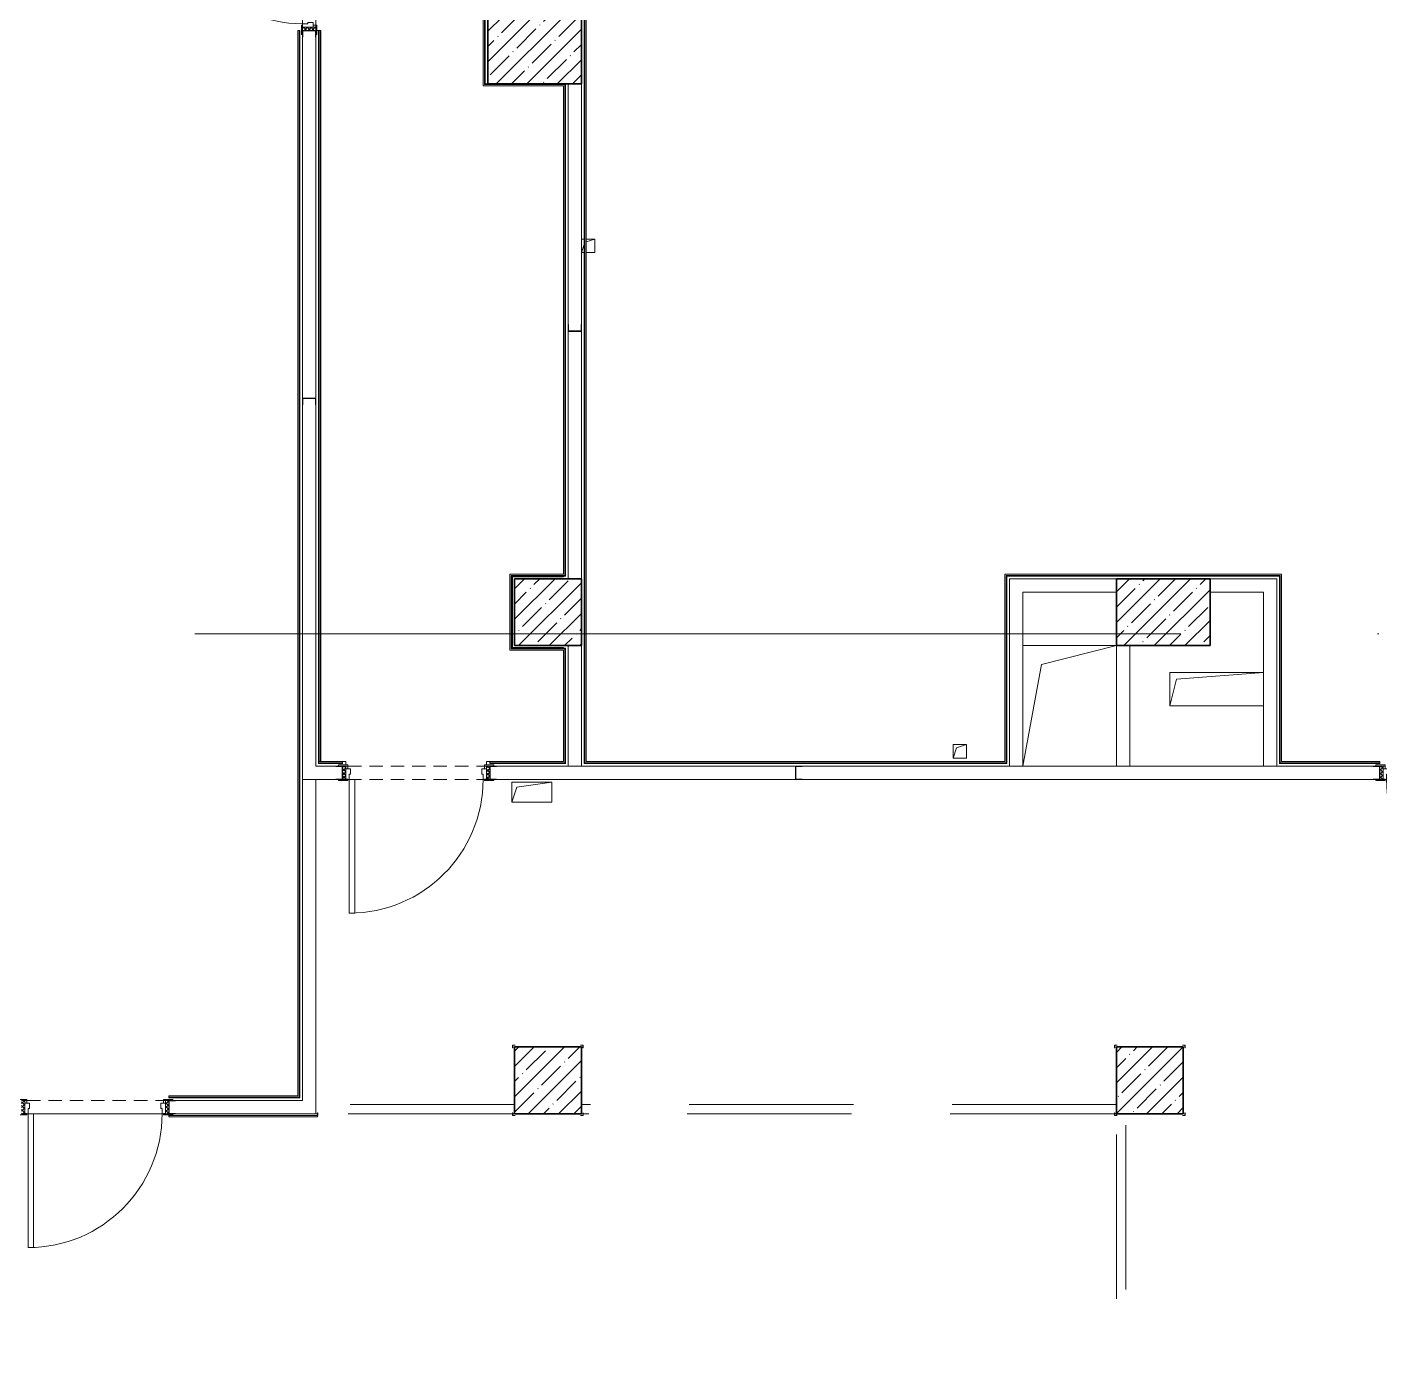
# Model space of a CAD drawing. Header units: millimetres. Extents: x 5993 to 95364, y 94667 to 143522.
# Drawn here: x 48751 to 49574, y 118158 to 118966 of the extents above; entities that cross this region are included whole.
import ezdxf

# ---------------------------------------------------------------- set-up
doc = ezdxf.new("R2010")
doc.units = ezdxf.units.MM
doc.linetypes.add('200_ШТРИХ_ш1п0_6_', pattern=[160, 100, -60])
doc.linetypes.add('50_200_ШТРИХ_1Т_ш5_п1_п1_', pattern=[1400, 1000, -200, 0, -200])
for name, color, linetype, lineweight in [('0-2', 7, 'Continuous', 9), ('S-GRID-____-OTLN-1', 7, '50_200_ШТРИХ_1Т_ш5_п1_п1_', 9), ('Двери', 7, 'Continuous', 9), ('Каркас_Импост', 7, 'Continuous', 13), ('Каркас_Импост-1', 7, 'Continuous', 9), ('Линии-1', 7, '200_ШТРИХ_ш1п0_6_', 9), ('Несущие колонны', 7, 'Continuous', 9), ('Несущие колонны-1', 7, 'Continuous', 35), ('Обобщенные модели', 7, 'Continuous', 9), ('Общие ребра', 7, 'Continuous', 9), ('Открывание-1', 7, 'Continuous', 9), ('Панель', 7, 'Continuous', 13), ('Перекрытия', 7, 'Continuous', 9), ('Перемычка_Пунктирные линии-1', 7, '200_ШТРИХ_ш1п0_6_', 9), ('Стены', 7, 'Continuous', 9), ('Стены-1', 7, 'Continuous', 13)]:
    doc.layers.add(name, color=color, linetype=linetype, lineweight=lineweight)
pattern_1 = [(135, (1751.41, 114.685), (-14.14214, -14.14214), []), (225, (1751.41, 114.685), (14.14214, -14.14214), [])]
pattern_2 = [(45, (-371.384, 114.685), (-14.1421, 14.1421), []), (135, (-371.384, 114.685), (-14.1421, -14.1421), [])]

# ---------------------------------------------------------------- blocks, each defined once
blk = doc.blocks.new('BSC_Колонна _Прямоугольная - 500х500-V28-АИ2_01_План напольных покрытий и плинтусов 1го этажа _Часть 1_')
at = {"layer": 'Несущие колонны'}
h = blk.add_hatch(dxfattribs=at)
h.set_pattern_fill('FP_40', color=256, style=0, pattern_type=2)
h.set_pattern_definition([(45, (-91350, -53750), (-114.04925, 114.04925), []), (45, (-91235.95, -53750), (-114.04925, 114.04925), [201.613, -40.323, 3.353, -36.97])])
h.paths.add_polyline_path([(-250, -250), (250, -250), (250, 250), (-250, 250)], flags=0)
at = {"layer": 'Несущие колонны-1'}
for p, q in [((250, 250), (-250, 250)), ((-250, 250), (-250, -250)), ((250, -250), (250, 250)), ((-250, -250), (250, -250))]:
    blk.add_line(p, q, dxfattribs=at)
blk = doc.blocks.new('Дверь_СКБ_1Ст_Внутренняя_ШЕР - СОШ_Д-9_Дв_1100x2100h_Раздаточная_ моечные_ цеха все кроме горячего_ помещение для временного хранения пищевых отходов-27823706-АИ2_01_План напольных покрытий и плинтусов 1го этажа _Часть 1_')
at = {"layer": 'Двери'}
h = blk.add_hatch(dxfattribs=at)
h.set_pattern_fill('FP_76', color=256, style=0, pattern_type=2)
h.set_pattern_definition(pattern_1)
h.paths.add_polyline_path([(562.5, 50), (537.5, 50), (537.5, -50), (562.5, -50), (562.5, 47)], flags=0)
at = {"layer": 'Каркас_Импост-1'}
h = blk.add_hatch(dxfattribs=at)
h.set_pattern_fill('FP_77', color=256, style=0, pattern_type=2)
h.set_pattern_definition(pattern_2)
h.paths.add_polyline_path([(-512.5, -50), (-512.5, 50), (-537.5, 50), (-537.5, -50)], flags=0)
at = {"layer": 'Каркас_Импост'}
for p, q in [((-497.5, 58), (-567.5, 58)), ((-567.5, 58), (-567.5, 50)), ((-512.5, 50), (-537.5, 50)), ((-537.5, 50), (-497.5, 50)), ((-487.5, 50), (-512.5, 50)), ((-512.5, 50), (-512.5, -30)), ((-512.5, -50), (-512.5, 50)), ((-497.5, 50), (-512.5, 50)), ((-512.5, 50), (-512.5, 49)), ((-512.5, 49), (-497.5, 49)), ((-497.5, 50), (-497.5, 58)), ((-497.5, 49), (-497.5, 50)), ((-487.5, 10), (-487.5, 50)), ((-477.5, 10), (-487.5, 10)), ((-477.5, -30), (-477.5, 10)), ((512.5, 10), (502.5, 10)), ((502.5, 10), (502.5, -30)), ((512.5, 50), (512.5, 10)), ((537.5, 50), (512.5, 50)), ((592.5, 58), (522.5, 58)), ((522.5, 58), (522.5, 50)), ((537.5, 50), (522.5, 50)), ((522.5, 50), (522.5, 49)), ((522.5, 50), (562.5, 50)), ((522.5, 49), (537.5, 49)), ((537.5, -30), (537.5, 50)), ((562.5, 50), (537.5, 50)), ((537.5, 50), (537.5, -50)), ((537.5, 49), (537.5, 50)), ((592.5, 50), (592.5, 58)), ((-567.5, -50), (-567.5, -58)), ((-567.5, -58), (-497.5, -58)), ((-537.5, -50), (-512.5, -50)), ((-497.5, -50), (-537.5, -50)), ((-512.5, -30), (-477.5, -30)), ((-497.5, -30), (-512.5, -30)), ((-512.5, -30), (-512.5, -50)), ((-512.5, -50), (-497.5, -50)), ((-497.5, -50), (-497.5, -30)), ((-497.5, -58), (-497.5, -50)), ((502.5, -30), (537.5, -30)), ((537.5, -30), (522.5, -30)), ((522.5, -30), (522.5, -50)), ((522.5, -50), (537.5, -50)), ((562.5, -50), (522.5, -50)), ((522.5, -50), (522.5, -58)), ((522.5, -58), (592.5, -58)), ((537.5, -50), (537.5, -30)), ((537.5, -50), (562.5, -50)), ((592.5, -58), (592.5, -50))]:
    blk.add_line(p, q, dxfattribs=at)
at = {"layer": 'Открывание-1'}
blk.add_arc((512.5, 50), 1000, 90, 180, dxfattribs=at)
at = {"layer": 'Панель'}
for p, q in [((512.5, 1050), (472.5, 1050)), ((472.5, 1050), (472.5, 50)), ((512.5, 50), (512.5, 1050)), ((472.5, 50), (512.5, 50))]:
    blk.add_line(p, q, dxfattribs=at)
blk = doc.blocks.new('Дверь_СКБ_1Ст_Внутренняя_ШЕР - СОШ_Д-10__Дв_1100x2100h_Цеха пищеблока_EI30-27822588-АИ2_01_План напольных покрытий и плинтусов 1го этажа _Часть 1_')
at = {"layer": 'Двери'}
h = blk.add_hatch(dxfattribs=at)
h.set_pattern_fill('FP_76', color=256, style=0, pattern_type=2)
h.set_pattern_definition(pattern_1)
h.paths.add_polyline_path([(562.5, 50), (537.5, 50), (537.5, -50), (562.5, -50), (562.5, 47)], flags=0)
at = {"layer": 'Каркас_Импост-1'}
h = blk.add_hatch(dxfattribs=at)
h.set_pattern_fill('FP_77', color=256, style=0, pattern_type=2)
h.set_pattern_definition(pattern_2)
h.paths.add_polyline_path([(-512.5, -50), (-512.5, 50), (-537.5, 50), (-537.5, -50)], flags=0)
at = {"layer": 'Каркас_Импост'}
for p, q in [((-497.5, 58), (-567.5, 58)), ((-567.5, 58), (-567.5, 50)), ((-512.5, 50), (-537.5, 50)), ((-537.5, 50), (-497.5, 50)), ((-487.5, 50), (-512.5, 50)), ((-512.5, 50), (-512.5, -30)), ((-512.5, -50), (-512.5, 50)), ((-497.5, 50), (-512.5, 50)), ((-512.5, 50), (-512.5, 49)), ((-512.5, 49), (-497.5, 49)), ((-497.5, 50), (-497.5, 58)), ((-497.5, 49), (-497.5, 50)), ((-487.5, 10), (-487.5, 50)), ((-477.5, 10), (-487.5, 10)), ((-477.5, -30), (-477.5, 10)), ((512.5, 10), (502.5, 10)), ((502.5, 10), (502.5, -30)), ((512.5, 50), (512.5, 10)), ((537.5, 50), (512.5, 50)), ((592.5, 58), (522.5, 58)), ((522.5, 58), (522.5, 50)), ((537.5, 50), (522.5, 50)), ((522.5, 50), (522.5, 49)), ((522.5, 50), (562.5, 50)), ((522.5, 49), (537.5, 49)), ((537.5, -30), (537.5, 50)), ((562.5, 50), (537.5, 50)), ((537.5, 50), (537.5, -50)), ((537.5, 49), (537.5, 50)), ((592.5, 50), (592.5, 58)), ((-567.5, -50), (-567.5, -58)), ((-567.5, -58), (-497.5, -58)), ((-537.5, -50), (-512.5, -50)), ((-497.5, -50), (-537.5, -50)), ((-512.5, -30), (-477.5, -30)), ((-497.5, -30), (-512.5, -30)), ((-512.5, -30), (-512.5, -50)), ((-512.5, -50), (-497.5, -50)), ((-497.5, -50), (-497.5, -30)), ((-497.5, -58), (-497.5, -50)), ((502.5, -30), (537.5, -30)), ((537.5, -30), (522.5, -30)), ((522.5, -30), (522.5, -50)), ((522.5, -50), (537.5, -50)), ((562.5, -50), (522.5, -50)), ((522.5, -50), (522.5, -58)), ((522.5, -58), (592.5, -58)), ((537.5, -50), (537.5, -30)), ((537.5, -50), (562.5, -50)), ((592.5, -58), (592.5, -50))]:
    blk.add_line(p, q, dxfattribs=at)
at = {"layer": 'Открывание-1'}
blk.add_arc((512.5, 50), 1000, 90, 180, dxfattribs=at)
at = {"layer": 'Панель'}
for p, q in [((512.5, 1050), (472.5, 1050)), ((472.5, 1050), (472.5, 50)), ((512.5, 50), (512.5, 1050)), ((472.5, 50), (512.5, 50))]:
    blk.add_line(p, q, dxfattribs=at)
blk = doc.blocks.new('Дверь_СКБ_1Ст_Внутренняя_ШЕР - СОШ_Д-10__Дв_1100x2100h_Цеха пищеблока_EI30-28763222-АИ2_01_План напольных покрытий и плинтусов 1го этажа _Часть 1_')
at = {"layer": 'Двери'}
h = blk.add_hatch(dxfattribs=at)
h.set_pattern_fill('FP_76', color=256, style=0, pattern_type=2)
h.set_pattern_definition(pattern_1)
h.paths.add_polyline_path([(562.5, 50), (537.5, 50), (537.5, -50), (562.5, -50), (562.5, 47)], flags=0)
at = {"layer": 'Каркас_Импост-1'}
h = blk.add_hatch(dxfattribs=at)
h.set_pattern_fill('FP_77', color=256, style=0, pattern_type=2)
h.set_pattern_definition(pattern_2)
h.paths.add_polyline_path([(-512.5, 50), (-537.5, 50), (-537.5, -50), (-512.5, -50)], flags=0)
at = {"layer": 'Каркас_Импост'}
for p, q in [((-497.5, 58), (-567.5, 58)), ((-567.5, 58), (-567.5, 50)), ((-567.5, 50), (-497.5, 50)), ((-512.5, 50), (-537.5, 50)), ((-537.5, 50), (-537.5, -50)), ((-487.5, 50), (-512.5, 50)), ((-512.5, 50), (-512.5, -30)), ((-512.5, -50), (-512.5, 50)), ((-497.5, 50), (-512.5, 50)), ((-512.5, 50), (-512.5, 49)), ((-512.5, 49), (-497.5, 49)), ((-497.5, 50), (-497.5, 58)), ((-497.5, 49), (-497.5, 50)), ((-487.5, 10), (-487.5, 50)), ((-477.5, 10), (-487.5, 10)), ((-477.5, -30), (-477.5, 10)), ((512.5, 10), (502.5, 10)), ((502.5, 10), (502.5, -30)), ((512.5, 50), (512.5, 10)), ((537.5, 50), (512.5, 50)), ((592.5, 58), (522.5, 58)), ((522.5, 58), (522.5, 50)), ((537.5, 50), (522.5, 50)), ((522.5, 50), (522.5, 49)), ((522.5, 50), (562.5, 50)), ((522.5, 49), (537.5, 49)), ((537.5, -30), (537.5, 50)), ((562.5, 50), (537.5, 50)), ((537.5, 50), (537.5, -50)), ((537.5, 49), (537.5, 50)), ((592.5, 50), (592.5, 58)), ((-497.5, -50), (-567.5, -50)), ((-567.5, -50), (-567.5, -58)), ((-567.5, -58), (-497.5, -58)), ((-537.5, -50), (-512.5, -50)), ((-512.5, -30), (-477.5, -30)), ((-497.5, -30), (-512.5, -30)), ((-512.5, -30), (-512.5, -50)), ((-512.5, -50), (-497.5, -50)), ((-497.5, -50), (-497.5, -30)), ((-497.5, -58), (-497.5, -50)), ((502.5, -30), (537.5, -30)), ((537.5, -30), (522.5, -30)), ((522.5, -30), (522.5, -50)), ((522.5, -50), (537.5, -50)), ((562.5, -50), (522.5, -50)), ((522.5, -50), (522.5, -58)), ((522.5, -58), (592.5, -58)), ((537.5, -50), (537.5, -30)), ((537.5, -50), (562.5, -50)), ((592.5, -58), (592.5, -50))]:
    blk.add_line(p, q, dxfattribs=at)
at = {"layer": 'Открывание-1'}
blk.add_arc((-487.5, 50), 1000, 360, 90, dxfattribs=at)
at = {"layer": 'Панель'}
for p, q in [((-487.5, 1050), (-487.5, 50)), ((-447.5, 1050), (-487.5, 1050)), ((-447.5, 50), (-447.5, 1050)), ((-487.5, 50), (-447.5, 50))]:
    blk.add_line(p, q, dxfattribs=at)
blk = doc.blocks.new('BSC_Колонна _Прямоугольная - 500х500-V108-АИ2_01_План напольных покрытий и плинтусов 1го этажа _Часть 1_')
at = {"layer": 'Несущие колонны'}
h = blk.add_hatch(dxfattribs=at)
h.set_pattern_fill('FP_141', color=256, style=0, pattern_type=2)
h.set_pattern_definition([(315, (-57250, 91350), (114.04925, 114.04925), []), (315, (-57250, 91235.95), (114.04925, 114.04925), [201.613, -40.323, 3.353, -36.97])])
h.paths.add_polyline_path([(-250, 250), (-250, -250), (250, -250), (250, 250)], flags=0)
at = {"layer": 'Несущие колонны-1'}
for p, q in [((250, 250), (-250, 250)), ((-250, 250), (-250, -250)), ((250, -250), (250, 250)), ((-250, -250), (250, -250))]:
    blk.add_line(p, q, dxfattribs=at)
blk = doc.blocks.new('BSC_Колонна _Прямоугольная - 500х700-V123-АИ2_01_План напольных покрытий и плинтусов 1го этажа _Часть 1_')
at = {"layer": 'Несущие колонны'}
h = blk.add_hatch(dxfattribs=at)
h.set_pattern_fill('FP_156', color=256, style=0, pattern_type=2)
h.set_pattern_definition([(315, (-57250, 95950), (114.04925, 114.04925), []), (315, (-57250, 95835.95), (114.04925, 114.04925), [201.613, -40.323, 3.353, -36.97])])
h.paths.add_polyline_path([(-250, 350), (-250, -350), (250, -350), (250, 350)], flags=0)
at = {"layer": 'Несущие колонны-1'}
for p, q in [((250, 350), (-250, 350)), ((-250, 350), (-250, -350)), ((250, -350), (250, 350)), ((-250, -350), (250, -350))]:
    blk.add_line(p, q, dxfattribs=at)
blk = doc.blocks.new('BSC_Колонна _Прямоугольная - 500х700-V141-АИ2_01_План напольных покрытий и плинтусов 1го этажа _Часть 1_')
at = {"layer": 'Несущие колонны'}
h = blk.add_hatch(dxfattribs=at)
h.set_pattern_fill('FP_179', color=256, style=0, pattern_type=2)
h.set_pattern_definition([(315, (-61450, 91250), (114.04925, 114.04925), []), (315, (-61450, 91135.95), (114.04925, 114.04925), [201.613, -40.323, 3.353, -36.97])])
h.paths.add_polyline_path([(-250, -350), (250, -350), (250, 350), (-250, 350)], flags=0)
at = {"layer": 'Несущие колонны-1'}
for p, q in [((250, 350), (-250, 350)), ((-250, 350), (-250, -350)), ((250, -350), (250, 350)), ((-250, -350), (250, -350))]:
    blk.add_line(p, q, dxfattribs=at)
blk = doc.blocks.new('BSC_Колонна _Прямоугольная - 500х500-V161-АИ2_01_План напольных покрытий и плинтусов 1го этажа _Часть 1_')
at = {"layer": 'Несущие колонны'}
h = blk.add_hatch(dxfattribs=at)
h.set_pattern_fill('FP_199', color=256, style=0, pattern_type=2)
h.set_pattern_definition([(45, (-95850, -53750), (-114.04925, 114.04925), []), (45, (-95735.95, -53750), (-114.04925, 114.04925), [201.613, -40.323, 3.353, -36.97])])
h.paths.add_polyline_path([(-250, -250), (250, -250), (250, 250), (-250, 250)], flags=0)
at = {"layer": 'Несущие колонны-1'}
for p, q in [((250, 250), (-250, 250)), ((-250, 250), (-250, -250)), ((250, -250), (250, 250)), ((-250, -250), (250, -250))]:
    blk.add_line(p, q, dxfattribs=at)
blk = doc.blocks.new('154_Фахверк_СКБ_Швеллер - Тип_100_3600-27825154-АИ2_01_План напольных покрытий и плинтусов 1го этажа _Часть 1_')
at = {"layer": 'Обобщенные модели'}
for p, q in [((175, 50), (125, 50)), ((125, 50), (125, -50)), ((128, 47), (175, 47)), ((128, -47), (128, 47)), ((175, 47), (175, 50)), ((125, -50), (175, -50)), ((175, -47), (128, -47)), ((175, -50), (175, -47))]:
    blk.add_line(p, q, dxfattribs=at)
blk = doc.blocks.new('154_Фахверк_СКБ_Швеллер - Тип_100_4010-27789772-АИ2_01_План напольных покрытий и плинтусов 1го этажа _Часть 1_')
at = {"layer": 'Обобщенные модели'}
for p, q in [((175, 50), (125, 50)), ((125, 50), (125, -50)), ((128, 47), (175, 47)), ((128, -47), (128, 47)), ((175, 47), (175, 50)), ((125, -50), (175, -50)), ((175, -47), (128, -47)), ((175, -50), (175, -47))]:
    blk.add_line(p, q, dxfattribs=at)
blk = doc.blocks.new('АР_Перемычка - АР_Перемычка-27822017-АИ2_01_План напольных покрытий и плинтусов 1го этажа _Часть 1_')
at = {"layer": 'Перемычка_Пунктирные линии-1'}
for p, q in [((0, 50), (1100, 50)), ((0, -50), (1100, -50))]:
    blk.add_line(p, q, dxfattribs=at)
blk = doc.blocks.new('AR_Отверстие прямоугольное _в плите_ - AR_Отверстие прямоугольное _в плите_-30459702-АИ2_01_План напольных покрытий и плинтусов 1го этажа _Часть 1_')
at = {"layer": 'Обобщенные модели'}
for p, q in [((150, 75), (-150, 75)), ((-150, 75), (-150, -75)), ((-150, -75), (-113, 37)), ((-113, 37), (150, 75)), ((150, -75), (150, 75)), ((-150, -75), (150, -75))]:
    blk.add_line(p, q, dxfattribs=at)
blk = doc.blocks.new('AR_Отверстие прямоугольное _в плите_ - AR_Отверстие прямоугольное _в плите_-30459871-АИ2_01_План напольных покрытий и плинтусов 1го этажа _Часть 1_')
at = {"layer": 'Обобщенные модели'}
for p, q in [((-30, 50), (-50, 50)), ((-50, -50), (-30, 10)), ((50, 50), (-15, 50)), ((-15, 28), (50, 50)), ((50, -50), (50, 50)), ((-50, -50), (-30, -50)), ((-15, -50), (50, -50))]:
    blk.add_line(p, q, dxfattribs=at)
blk = doc.blocks.new('AR_Отверстие прямоугольное _в плите_ - AR_Отверстие прямоугольное _в плите_-30459221-АИ2_01_План напольных покрытий и плинтусов 1го этажа _Часть 1_')
at = {"layer": 'Обобщенные модели'}
for p, q in [((350, 125), (-350, 125)), ((-350, 125), (-350, -125)), ((-300, 75), (350, 125)), ((-350, -125), (-300, 75)), ((-350, -125), (350, -125))]:
    blk.add_line(p, q, dxfattribs=at)
blk = doc.blocks.new('AR_Отверстие прямоугольное _в плите_ - AR_Отверстие прямоугольное _в плите_-V234-АИ2_01_План напольных покрытий и плинтусов 1го этажа _Часть 1_')
at = {"layer": 'Обобщенные модели'}
for p, q in [((50, 50), (-50, 50)), ((-50, 50), (-50, -50)), ((-50, -50), (-25, 25)), ((-25, 25), (50, 50)), ((50, -50), (50, 50)), ((-50, -50), (50, -50))]:
    blk.add_line(p, q, dxfattribs=at)
blk = doc.blocks.new('AR_Отверстие прямоугольное _в плите_ - AR_Отверстие прямоугольное _в плите_-30602925-АИ2_01_План напольных покрытий и плинтусов 1го этажа _Часть 1_')
at = {"layer": 'Обобщенные модели'}
for p, q in [((350, 450), (-350, 450)), ((-210, 310), (350, 450)), ((-350, -450), (-210, 310))]:
    blk.add_line(p, q, dxfattribs=at)

msp = doc.modelspace()

# ---------------------------------------------------------------- linework, layer by layer
at = {"layer": 'S-GRID-____-OTLN-1', "color": 251, "ltscale": 0.6, "true_color": 0x636466}
msp.add_line((50293.31, 118597.07), (41443.97, 118597.07), dxfattribs=at)
at = {"layer": 'Линии-1'}
for p, q in [((49047.8, 118310.73), (48926.93, 118310.73)), ((48927.9, 118305.03), (48926.93, 118305.03)), ((49046.66, 118305.03), (48928.06, 118305.03)), ((49047.8, 118305.03), (49046.82, 118305.03)), ((49414.08, 118310.73), (49088.5, 118310.73)), ((49089.48, 118305.03), (49088.5, 118305.03)), ((49412.94, 118305.03), (49089.64, 118305.03)), ((49414.08, 118305.03), (49413.1, 118305.03)), ((49414.08, 118304.06), (49414.08, 118305.03)), ((49414.08, 118032.36), (49414.08, 118303.89)), ((49419.78, 118038.05), (49419.78, 118305.03))]:
    msp.add_line(p, q, dxfattribs=at)
at = {"layer": 'Обобщенные модели'}
for p, q in [((49048.29, 118346.87), (49046.66, 118346.87)), ((49046.66, 118346.87), (49046.66, 118345.24)), ((49046.66, 118345.24), (49046.82, 118345.24)), ((49046.82, 118345.24), (49046.82, 118346.71)), ((49046.82, 118346.71), (49048.29, 118346.71)), ((49048.29, 118346.71), (49048.29, 118346.87)), ((49088.01, 118346.87), (49088.01, 118346.71)), ((49089.64, 118346.87), (49088.01, 118346.87)), ((49088.01, 118346.71), (49089.47, 118346.71)), ((49089.47, 118346.71), (49089.47, 118345.24)), ((49089.47, 118345.24), (49089.64, 118345.24)), ((49089.64, 118345.24), (49089.64, 118346.87)), ((49414.57, 118346.87), (49412.94, 118346.87)), ((49412.94, 118346.87), (49412.94, 118345.24)), ((49412.94, 118345.24), (49413.1, 118345.24)), ((49413.1, 118345.24), (49413.1, 118346.71)), ((49413.1, 118346.71), (49414.57, 118346.71)), ((49414.57, 118346.71), (49414.57, 118346.87)), ((49454.29, 118346.87), (49454.29, 118346.71)), ((49455.92, 118346.87), (49454.29, 118346.87)), ((49454.29, 118346.71), (49455.75, 118346.71)), ((49455.75, 118346.71), (49455.75, 118345.24)), ((49455.75, 118345.24), (49455.92, 118345.24)), ((49455.92, 118345.24), (49455.92, 118346.87)), ((48927.9, 118304.06), (48926.44, 118304.06)), ((48926.44, 118304.06), (48926.44, 118303.89)), ((48926.44, 118303.89), (48928.06, 118303.89)), ((48928.06, 118305.52), (48927.9, 118305.52)), ((48927.9, 118305.52), (48927.9, 118304.06)), ((48928.06, 118303.89), (48928.06, 118305.52)), ((49046.82, 118305.52), (49046.66, 118305.52)), ((49046.66, 118305.52), (49046.66, 118303.89)), ((49046.66, 118303.89), (49048.29, 118303.89)), ((49046.82, 118304.05), (49046.82, 118305.52)), ((49048.29, 118304.05), (49046.82, 118304.05)), ((49048.29, 118303.89), (49048.29, 118304.05)), ((49089.48, 118304.06), (49088.01, 118304.06)), ((49088.01, 118304.06), (49088.01, 118303.89)), ((49088.01, 118303.89), (49089.64, 118303.89)), ((49089.64, 118305.52), (49089.48, 118305.52)), ((49089.48, 118305.52), (49089.48, 118304.06)), ((49089.64, 118303.89), (49089.64, 118305.52)), ((49413.1, 118305.52), (49412.94, 118305.52)), ((49412.94, 118305.52), (49412.94, 118303.89)), ((49412.94, 118303.89), (49414.57, 118303.89)), ((49413.1, 118304.06), (49413.1, 118305.52)), ((49414.57, 118304.06), (49413.1, 118304.06)), ((49414.57, 118303.89), (49414.57, 118304.06)), ((49455.76, 118304.06), (49454.29, 118304.06)), ((49454.29, 118304.06), (49454.29, 118303.89)), ((49454.29, 118303.89), (49455.92, 118303.89)), ((49455.92, 118305.52), (49455.76, 118305.52)), ((49455.76, 118305.52), (49455.76, 118304.06)), ((49455.92, 118303.89), (49455.92, 118305.52))]:
    msp.add_line(p, q, dxfattribs=at)
at = {"layer": 'Общие ребра'}
for p, q in [((49029.49, 118931.34), (49029.49, 119116.95)), ((49090.53, 118518.7), (49090.53, 119107.59)), ((48916.75, 118315.21), (48916.75, 118964.34)), ((48928.96, 118964.34), (48928.96, 118519.51)), ((49029.89, 118931.34), (49029.49, 118931.34)), ((49029.89, 118931.34), (49078.32, 118931.34)), ((49078.32, 118931.34), (49078.32, 118930.53)), ((49078.32, 118632.65), (49078.32, 118930.53)), ((49045.77, 118632.65), (49077.51, 118632.65)), ((49045.77, 118632.24), (49045.77, 118632.65)), ((49045.77, 118632.24), (49045.77, 118588.29)), ((49078.32, 118632.65), (49077.51, 118632.65)), ((49346.93, 118632.24), (49346.93, 118632.65)), ((49513.38, 118632.65), (49346.93, 118632.65)), ((49346.93, 118632.24), (49346.93, 118519.51)), ((49513.38, 118632.65), (49513.79, 118632.65)), ((49513.79, 118518.7), (49513.79, 118632.65)), ((49045.77, 118587.88), (49045.77, 118588.29)), ((49045.77, 118587.88), (49077.51, 118587.88)), ((49077.51, 118587.88), (49078.32, 118587.88)), ((49078.32, 118518.7), (49078.32, 118587.88)), ((48928.55, 118518.7), (48943.21, 118518.7)), ((49032.74, 118518.7), (49077.51, 118518.7)), ((49078.32, 118518.7), (49077.51, 118518.7)), ((49091.35, 118518.7), (49090.53, 118518.7)), ((49346.93, 118518.7), (49091.35, 118518.7)), ((49346.93, 118519.51), (49346.93, 118518.7)), ((49514.6, 118518.7), (49513.79, 118518.7)), ((49574.43, 118518.7), (49514.6, 118518.7)), ((48837.39, 118315.21), (48915.94, 118315.21)), ((48916.75, 118315.21), (48915.94, 118315.21))]:
    msp.add_line(p, q, dxfattribs=at)
at = {"layer": 'Перекрытия'}
for p, q in [((48927.58, 118964.34), (48928.56, 118964.34)), ((48929.78, 118964.34), (48929.94, 118964.34)), ((48929.94, 118964.34), (48929.94, 118519.51)), ((49077.51, 118631.84), (49077.51, 118632.24)), ((49046.58, 118588.7), (49046.58, 118631.84)), ((49046.58, 118631.84), (49077.51, 118631.84)), ((49077.51, 118588.7), (49046.58, 118588.7)), ((49077.51, 118588.29), (49077.51, 118588.7)), ((48943.21, 118519.51), (48945.24, 118519.51)), ((48945.24, 118519.51), (48945.24, 118517.31)), ((49030.68, 118517.31), (49030.68, 118519.51)), ((49030.68, 118519.51), (49032.74, 118519.51)), ((48833.32, 118305.03), (48755.18, 118305.03))]:
    msp.add_line(p, q, dxfattribs=at)
at = {"layer": 'Стены'}
for p, q in [((48837.39, 118304.06), (48926.44, 118304.06)), ((48837.39, 118303.16), (48837.39, 118304.06)), ((48927.9, 118303.16), (48837.39, 118303.16)), ((48927.9, 118303.16), (48927.9, 118303.89))]:
    msp.add_line(p, q, dxfattribs=at)
at = {"layer": 'Стены-1'}
for p, q in [((49028.67, 119116.14), (49028.67, 118930.53)), ((49029.89, 118931.75), (49029.89, 119117.36)), ((49090.13, 119107.59), (49090.13, 118518.29)), ((49091.35, 118519.51), (49091.35, 119107.59)), ((48915.94, 118964.34), (48915.94, 118316.02)), ((48917.16, 118964.34), (48915.94, 118964.34)), ((48917.16, 118314.8), (48917.16, 118964.34)), ((48929.78, 118964.34), (48928.56, 118964.34)), ((48928.56, 118964.34), (48928.56, 118519.51)), ((48929.78, 118519.51), (48929.78, 118964.34)), ((48918.79, 118960.27), (48918.79, 118740.5)), ((48926.93, 118740.5), (48926.93, 118960.27)), ((49028.67, 118930.53), (49029.49, 118930.53)), ((49029.49, 118930.53), (49029.89, 118930.53)), ((49078.73, 118931.75), (49029.89, 118931.75)), ((49029.89, 118930.53), (49077.51, 118930.53)), ((49077.51, 118930.53), (49077.51, 118633.46)), ((49078.73, 118931.34), (49078.73, 118931.75)), ((49078.73, 118930.53), (49078.73, 118931.34)), ((49078.73, 118632.24), (49078.73, 118930.53)), ((49080.36, 118931.78), (49080.36, 118785.27)), ((49088.5, 118785.27), (49088.5, 118931.78)), ((49080.36, 118781.2), (49080.36, 118630.61)), ((49088.5, 118630.61), (49088.5, 118781.2)), ((48918.79, 118736.43), (48918.79, 118516.66)), ((48926.93, 118516.66), (48926.93, 118736.43)), ((49077.51, 118633.46), (49044.95, 118633.46)), ((49044.95, 118633.46), (49044.95, 118632.65)), ((49044.95, 118632.65), (49044.95, 118632.24)), ((49044.95, 118632.24), (49044.95, 118588.29)), ((49046.17, 118632.24), (49077.51, 118632.24)), ((49046.17, 118588.29), (49046.17, 118632.24)), ((49077.51, 118632.24), (49078.32, 118632.24)), ((49078.32, 118632.24), (49078.73, 118632.24)), ((49513.38, 118633.46), (49346.11, 118633.46)), ((49346.11, 118633.46), (49346.11, 118632.65)), ((49346.11, 118632.65), (49346.11, 118632.24)), ((49346.11, 118632.24), (49346.11, 118519.51)), ((49347.34, 118519.51), (49347.34, 118632.24)), ((49347.34, 118632.24), (49513.38, 118632.24)), ((49513.79, 118633.46), (49513.38, 118633.46)), ((49513.38, 118632.24), (49513.38, 118518.29)), ((49514.6, 118633.46), (49513.79, 118633.46)), ((49514.6, 118519.51), (49514.6, 118633.46)), ((49357.1, 118630.61), (49348.96, 118630.61)), ((49348.96, 118630.61), (49348.96, 118516.66)), ((49414.08, 118630.61), (49357.1, 118630.61)), ((49503.61, 118630.61), (49471.06, 118630.61)), ((49511.75, 118630.61), (49503.61, 118630.61)), ((49511.75, 118516.66), (49511.75, 118630.61)), ((49357.1, 118516.66), (49357.1, 118622.47)), ((49357.1, 118622.47), (49414.08, 118622.47)), ((49471.06, 118622.47), (49503.61, 118622.47)), ((49503.61, 118622.47), (49503.61, 118516.66)), ((49044.95, 118588.29), (49044.95, 118587.88)), ((49044.95, 118587.88), (49044.95, 118587.07)), ((49044.95, 118587.07), (49077.51, 118587.07)), ((49077.51, 118588.29), (49046.17, 118588.29)), ((49078.32, 118588.29), (49077.51, 118588.29)), ((49077.51, 118587.07), (49077.51, 118519.51)), ((49078.73, 118588.29), (49078.32, 118588.29)), ((49078.73, 118518.29), (49078.73, 118588.29)), ((49080.36, 118589.92), (49080.36, 118516.66)), ((49088.5, 118516.66), (49088.5, 118589.92)), ((49414.08, 118589.92), (49414.08, 118516.66)), ((49422.22, 118516.66), (49422.22, 118589.92)), ((48918.79, 118516.66), (48918.79, 118508.52)), ((48939.14, 118516.66), (48926.93, 118516.66)), ((48943.21, 118519.51), (48928.55, 118519.51)), ((48928.55, 118519.51), (48928.55, 118518.29)), ((48928.55, 118518.29), (48943.21, 118518.29)), ((48928.56, 118519.51), (48929.78, 118519.51)), ((48943.21, 118518.29), (48943.21, 118519.51)), ((49077.51, 118519.51), (49032.74, 118519.51)), ((49032.74, 118519.51), (49032.74, 118518.29)), ((49032.74, 118518.29), (49077.51, 118518.29)), ((49218.73, 118516.66), (49036.81, 118516.66)), ((49077.51, 118518.29), (49078.32, 118518.29)), ((49078.32, 118518.29), (49078.73, 118518.29)), ((49080.36, 118516.66), (49088.5, 118516.66)), ((49090.13, 118518.29), (49090.53, 118518.29)), ((49090.53, 118518.29), (49091.35, 118518.29)), ((49346.11, 118519.51), (49091.35, 118519.51)), ((49091.35, 118518.29), (49347.34, 118518.29)), ((49570.36, 118516.66), (49222.8, 118516.66)), ((49347.34, 118518.7), (49347.34, 118519.51)), ((49347.34, 118518.29), (49347.34, 118518.7)), ((49348.96, 118516.66), (49357.1, 118516.66)), ((49414.08, 118516.66), (49422.22, 118516.66)), ((49503.61, 118516.66), (49511.75, 118516.66)), ((49513.38, 118518.29), (49513.79, 118518.29)), ((49513.79, 118518.29), (49514.6, 118518.29)), ((49574.43, 118519.51), (49514.6, 118519.51)), ((49514.6, 118518.29), (49574.43, 118518.29)), ((49574.43, 118518.29), (49574.43, 118519.51)), ((48926.93, 118508.52), (48918.79, 118508.52)), ((48918.79, 118508.52), (48918.79, 118313.17)), ((48918.79, 118508.52), (48939.14, 118508.52)), ((48926.93, 118313.17), (48926.93, 118508.52)), ((49036.81, 118508.52), (49218.73, 118508.52)), ((49222.8, 118508.52), (49570.36, 118508.52)), ((48915.94, 118316.02), (48837.39, 118316.02)), ((48837.39, 118316.02), (48837.39, 118314.8)), ((48837.39, 118314.8), (48915.94, 118314.8)), ((48918.79, 118313.17), (48841.46, 118313.17)), ((48915.94, 118314.8), (48916.75, 118314.8)), ((48916.75, 118314.8), (48917.16, 118314.8)), ((48926.93, 118305.03), (48926.93, 118313.17)), ((48841.46, 118305.03), (48926.93, 118305.03))]:
    msp.add_line(p, q, dxfattribs=at)

# ---------------------------------------------------------------- block references
at = {"layer": '0-2', "xscale": 0.08139549610658335, "yscale": 0.08139549610658335, "zscale": 0.08139549610658335}
for name, p, rotation in [('Дверь_СКБ_1Ст_Внутренняя_ШЕР - СОШ_Д-10__Дв_1100x2100h_Цеха пищеблока_EI30-27822588-АИ2_01_План напольных покрытий и плинтусов 1го этажа _Часть 1_', (48922.86, 119008.09), 89.9999999999999), ('АР_Перемычка - АР_Перемычка-27822017-АИ2_01_План напольных покрытий и плинтусов 1го этажа _Часть 1_', (48922.86, 118964.34), 89.9999999999999), ('BSC_Колонна _Прямоугольная - 500х700-V141-АИ2_01_План напольных покрытий и плинтусов 1го этажа _Часть 1_', (49060.01, 118952.13), 89.9999999999999), ('154_Фахверк_СКБ_Швеллер - Тип_100_3600-27825154-АИ2_01_План напольных покрытий и плинтусов 1го этажа _Часть 1_', (48922.86, 118974.51), 269.9999999999999), ('154_Фахверк_СКБ_Швеллер - Тип_100_4010-27789772-АИ2_01_План напольных покрытий и плинтусов 1го этажа _Часть 1_', (49084.43, 118771.02), 89.99999999999993), ('154_Фахверк_СКБ_Швеллер - Тип_100_4010-27789772-АИ2_01_План напольных покрытий и плинтусов 1го этажа _Часть 1_', (48922.86, 118750.67), 269.9999999999999), ('BSC_Колонна _Прямоугольная - 500х500-V108-АИ2_01_План напольных покрытий и плинтусов 1го этажа _Часть 1_', (49068.15, 118610.27), 89.9999999999999), ('BSC_Колонна _Прямоугольная - 500х700-V123-АИ2_01_План напольных покрытий и плинтусов 1го этажа _Часть 1_', (49442.57, 118610.27), 89.9999999999999), ('154_Фахверк_СКБ_Швеллер - Тип_100_4010-27789772-АИ2_01_План напольных покрытий и плинтусов 1го этажа _Часть 1_', (48953.38, 118512.59), 180), ('Дверь_СКБ_1Ст_Внутренняя_ШЕР - СОШ_Д-10__Дв_1100x2100h_Цеха пищеблока_EI30-27822588-АИ2_01_План напольных покрытий и плинтусов 1го этажа _Часть 1_', (48988.99, 118512.59), 180), ('АР_Перемычка - АР_Перемычка-27822017-АИ2_01_План напольных покрытий и плинтусов 1го этажа _Часть 1_', (49032.74, 118512.59), 180), ('154_Фахверк_СКБ_Швеллер - Тип_100_4010-27789772-АИ2_01_План напольных покрытий и плинтусов 1го этажа _Часть 1_', (49584.6, 118512.59), 180), ('Дверь_СКБ_1Ст_Внутренняя_ШЕР - СОШ_Д-10__Дв_1100x2100h_Цеха пищеблока_EI30-28763222-АИ2_01_План напольных покрытий и плинтусов 1го этажа _Часть 1_', (49620.21, 118512.59), 180), ('Дверь_СКБ_1Ст_Внутренняя_ШЕР - СОШ_Д-9_Дв_1100x2100h_Раздаточная_ моечные_ цеха все кроме горячего_ помещение для временного хранения пищевых отходов-27823706-АИ2_01_План напольных покрытий и плинтусов 1го этажа _Часть 1_', (48793.64, 118309.1), 180), ('АР_Перемычка - АР_Перемычка-27822017-АИ2_01_План напольных покрытий и плинтусов 1го этажа _Часть 1_', (48837.39, 118309.1), 180)]:
    msp.add_blockref(name, p, dxfattribs=dict(at, rotation=rotation))
for name, p in [('AR_Отверстие прямоугольное _в плите_ - AR_Отверстие прямоугольное _в плите_-30459871-АИ2_01_План напольных покрытий и плинтусов 1го этажа _Часть 1_', (49092.57, 118833.29)), ('AR_Отверстие прямоугольное _в плите_ - AR_Отверстие прямоугольное _в плите_-30602925-АИ2_01_План напольных покрытий и плинтусов 1го этажа _Часть 1_', (49385.59, 118553.29)), ('AR_Отверстие прямоугольное _в плите_ - AR_Отверстие прямоугольное _в плите_-30459221-АИ2_01_План напольных покрытий и плинтусов 1го этажа _Часть 1_', (49475.13, 118563.46)), ('AR_Отверстие прямоугольное _в плите_ - AR_Отверстие прямоугольное _в плите_-V234-АИ2_01_План напольных покрытий и плинтусов 1го этажа _Часть 1_', (49318.85, 118525.61)), ('154_Фахверк_СКБ_Швеллер - Тип_100_4010-27789772-АИ2_01_План напольных покрытий и плинтусов 1го этажа _Часть 1_', (49022.57, 118512.59)), ('154_Фахверк_СКБ_Швеллер - Тип_100_4010-27789772-АИ2_01_План напольных покрытий и плинтусов 1го этажа _Часть 1_', (49208.56, 118512.59)), ('AR_Отверстие прямоугольное _в плите_ - AR_Отверстие прямоугольное _в плите_-30459702-АИ2_01_План напольных покрытий и плинтусов 1го этажа _Часть 1_', (49058.38, 118500.79)), ('BSC_Колонна _Прямоугольная - 500х500-V28-АИ2_01_План напольных покрытий и плинтусов 1го этажа _Часть 1_', (49068.15, 118325.38)), ('BSC_Колонна _Прямоугольная - 500х500-V161-АИ2_01_План напольных покрытий и плинтусов 1го этажа _Часть 1_', (49434.43, 118325.38)), ('154_Фахверк_СКБ_Швеллер - Тип_100_3600-27825154-АИ2_01_План напольных покрытий и плинтусов 1го этажа _Часть 1_', (48827.22, 118309.1))]:
    msp.add_blockref(name, p, dxfattribs=at)

doc.saveas('drawing.dxf')
